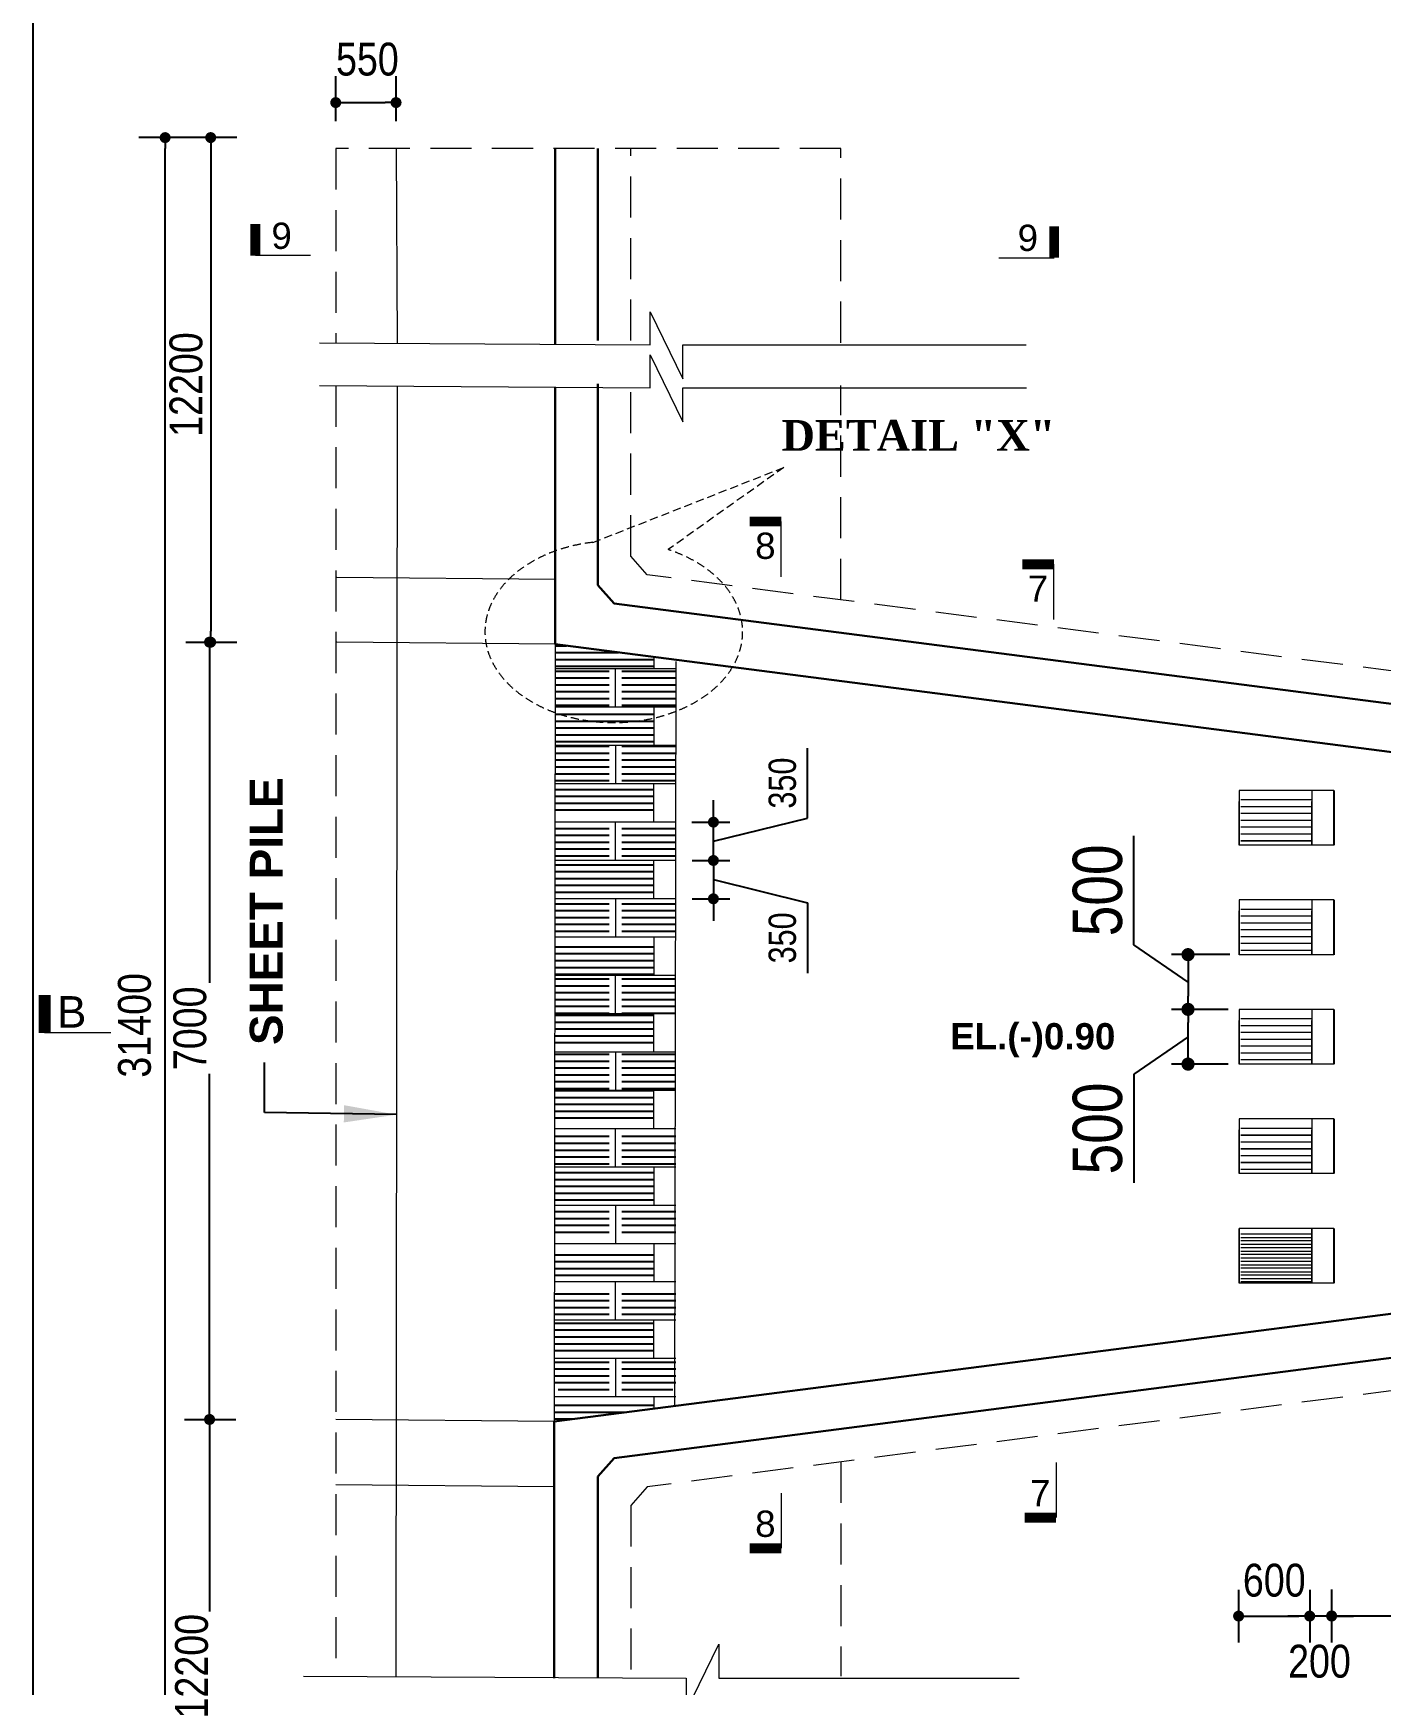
# Model space of a CAD drawing. Extents: x -358915 to 1258323, y -1667244 to -305611.
# Drawn here: x 553747 to 566064, y -1492203 to -1477114 of the extents above; entities that cross this region are included whole.
import ezdxf

# ---------------------------------------------------------------- set-up
doc = ezdxf.new("R2010")
doc.units = 0
doc.header["$LTSCALE"] = 300
doc.header["$MEASUREMENT"] = 0
for name, pattern in [('DASHED', [0.75, 0.5, -0.25]), ('DASHED2', [9.525, 6.35, -3.175]), ('HIDDEN', [0.375, 0.25, -0.125])]:
    doc.linetypes.add(name, pattern=pattern)
doc.layers.get('0').update_dxf_attribs({"linetype": 'CONTINUOUS'})
doc.layers.get('DEFPOINTS').update_dxf_attribs({"linetype": 'CONTINUOUS'})
for name, color, linetype, lineweight in [('Dim', 7, 'CONTINUOUS', 9), ('Dimension', 8, 'CONTINUOUS', 18), ('Grid Line_Outer', 7, 'CONTINUOUS', 5), ('line2', 3, 'CONTINUOUS', 30)]:
    doc.layers.add(name, color=color, linetype=linetype, lineweight=lineweight)
for name, color, linetype in [('DOTTED', 240, 'DASHED2'), ('HATCH-1', 8, 'CONTINUOUS'), ('LINE', 7, 'CONTINUOUS'), ('TEXT', 10, 'CONTINUOUS'), ('TXT', 7, 'CONTINUOUS')]:
    doc.layers.add(name, color=color, linetype=linetype)
doc.styles.add('1-2', font='arial.ttf')
doc.styles.add('Arial', font='arial.ttf')
doc.styles.add('DIM', font='isocp3.shx')
doc.styles.add('dimText', font='ARIALN.TTF')
doc.styles.add('SH-T2', font='arial.ttf', dxfattribs={"width": 0.8})
doc.linetypes.add('ZIGZAG', pattern='A,0.0001,-0.2,[131,ltypeshp.shx,S=0.2,R=0,X=-0.2,Y=0],-0.4,[131,ltypeshp.shx,S=0.2,R=180,X=0.2,Y=0],-0.2', length=0.8001)
doc.dimstyles.new('dim n_120', dxfattribs={"dimtxt": 240, "dimasz": 240, "dimexe": 240, "dimexo": 150, "dimgap": 100, "dimtad": 2, "dimdec": 0, "dimzin": 0, "dimdsep": 46, "dimtxsty": 'DIM', "dimcen": 350, "dimclrd": 5, "dimclre": 5, "dimclrt": 7, "dimadec": 0, "dimazin": 0, "dimtfac": 1, "dimtdec": 0, "dimtmove": 0, "dimatfit": 3, "dimfxl": 240, "dimfxlon": 1, "dimtolj": 1, "dimtzin": 0, "dimarcsym": 0})
doc.dimstyles.new('dim_240', dxfattribs={"dimtxt": 480, "dimasz": 480, "dimexe": 300, "dimexo": 200, "dimgap": 200, "dimtad": 1, "dimdec": 0, "dimzin": 0, "dimdsep": 46, "dimtxsty": 'DIM', "dimcen": 350, "dimclrd": 5, "dimclre": 5, "dimclrt": 7, "dimadec": 0, "dimazin": 0, "dimtfac": 1, "dimtdec": 0, "dimtmove": 0, "dimatfit": 3, "dimfxl": 20, "dimtolj": 1, "dimtzin": 0, "dimarcsym": 0})
pattern_1 = [(180, (228308.745, -1549085.66), (-1e-14, -62.5), [])]
pattern_2 = [(180, (228308.745, -1549066.66), (-1e-14, -62.5), [])]

# ---------------------------------------------------------------- blocks, each defined once
blk = doc.blocks.new('_Dot')
at = {"color": 0, "linetype": 'ByBlock', "lineweight": -2}
blk.add_line((-0.5, 0), (-1, 0), dxfattribs=at)
at = {"color": 0, "linetype": 'ByBlock', "const_width": 0.5}
blk.add_lwpolyline([(-0.25, 0, 1), (0.25, 0, 1)], format="xyb", close=True, dxfattribs=at)
blk = doc.blocks.new('*D666')
at = {"layer": 'DEFPOINTS', "color": 0, "ltscale": 50, "transparency": 16777216}
for p in [(556201, -1478069), (554992, -1482678), (555370, -1482678)]:
    blk.add_point(p, dxfattribs=at)
at = {"layer": 'Dim', "color": 5, "lineweight": -2, "ltscale": 50, "transparency": 16777216}
for p, q in [((555610, -1478069), (555130, -1478069)), ((555370, -1478169), (555370, -1482578)), ((555142, -1482678), (555610, -1482678))]:
    blk.add_line(p, q, dxfattribs=at)
at = {"layer": 'Dim', "color": 5, "lineweight": -2, "ltscale": 50, "transparency": 16777216, "xscale": 100, "yscale": 100, "zscale": 100}
for p, rotation in [((555370, -1478069), 90), ((555370, -1482678), 270)]:
    blk.add_blockref('_Dot', p, dxfattribs=dict(at, rotation=rotation))
at = {"layer": 'Dim', "color": 7, "ltscale": 50, "transparency": 16777216, "insert": (555146, -1480325), "char_height": 300, "attachment_point": 5, "rotation": 90, "style": 'dimText'}
blk.add_mtext('\\A1;12200', dxfattribs=at)
blk = doc.blocks.new('*D667')
at = {"layer": 'DEFPOINTS', "color": 0, "ltscale": 50, "transparency": 16777216}
for p in [(554992, -1482678, 0), (554981, -1489778), (555359, -1489778)]:
    blk.add_point(p, dxfattribs=at)
at = {"layer": 'Dim', "color": 5, "lineweight": -2, "ltscale": 50, "transparency": 16777216}
for p, q in [((555142, -1482678), (555599, -1482678)), ((555359, -1482778), (555359, -1485789)), ((555359, -1489678), (555359, -1486621)), ((555131, -1489778), (555599, -1489778))]:
    blk.add_line(p, q, dxfattribs=at)
at = {"layer": 'Dim', "color": 5, "lineweight": -2, "ltscale": 50, "transparency": 16777216, "xscale": 100, "yscale": 100, "zscale": 100}
for p, rotation in [((555359, -1482678), 90), ((555359, -1489778), 270)]:
    blk.add_blockref('_Dot', p, dxfattribs=dict(at, rotation=rotation))
at = {"layer": 'Dim', "color": 7, "ltscale": 50, "transparency": 16777216, "insert": (555181, -1486205), "char_height": 300, "attachment_point": 5, "rotation": 90, "style": 'dimText'}
blk.add_mtext('\\A1;7000', dxfattribs=at)
blk = doc.blocks.new('*D668')
at = {"layer": 'DEFPOINTS', "color": 0, "ltscale": 50, "transparency": 16777216}
for p in [(554954, -1478069), (555750, -1478069, 0), (557817, -1494307)]:
    blk.add_point(p, dxfattribs=at)
at = {"layer": 'Dim', "color": 5, "lineweight": -2, "ltscale": 50, "transparency": 16777216}
for p, q in [((555194, -1478069), (554714, -1478069)), ((554954, -1494207), (554954, -1478169)), ((555194, -1494307), (554714, -1494307))]:
    blk.add_line(p, q, dxfattribs=at)
at = {"layer": 'Dim', "color": 5, "lineweight": -2, "ltscale": 50, "transparency": 16777216, "xscale": 100, "yscale": 100, "zscale": 100}
for p, rotation in [((554954, -1478069), 90), ((554954, -1494307), 270)]:
    blk.add_blockref('_Dot', p, dxfattribs=dict(at, rotation=rotation))
at = {"layer": 'Dim', "color": 7, "ltscale": 50, "transparency": 16777216, "insert": (554675, -1486178), "char_height": 300, "attachment_point": 5, "rotation": 90, "style": 'dimText'}
blk.add_mtext('\\A1;31400', dxfattribs=at)
blk = doc.blocks.new('*D672')
at = {"layer": 'DEFPOINTS', "color": 0, "ltscale": 50, "transparency": 16777216}
for p in [(564763, -1491123), (565413, -1491123), (565413, -1491574)]:
    blk.add_point(p, dxfattribs=at)
at = {"layer": 'Dim', "color": 5, "lineweight": -2, "ltscale": 50, "transparency": 16777216}
for p, q in [((564763, -1491334), (564763, -1491814)), ((565413, -1491334), (565413, -1491814)), ((564863, -1491574), (565313, -1491574))]:
    blk.add_line(p, q, dxfattribs=at)
at = {"layer": 'Dim', "color": 5, "lineweight": -2, "ltscale": 50, "transparency": 16777216, "xscale": 100, "yscale": 100, "zscale": 100, "rotation": 180}
blk.add_blockref('_Dot', (564763, -1491574), dxfattribs=at)
at = {"layer": 'Dim', "color": 5, "lineweight": -2, "ltscale": 50, "transparency": 16777216, "xscale": 100, "yscale": 100, "zscale": 100}
blk.add_blockref('_Dot', (565413, -1491574), dxfattribs=at)
at = {"layer": 'Dim', "color": 7, "ltscale": 50, "transparency": 16777216, "insert": (565089, -1491248), "char_height": 300, "attachment_point": 5, "style": 'dimText'}
blk.add_mtext('\\A1;600', dxfattribs=at)
blk = doc.blocks.new('*D674')
at = {"layer": 'DEFPOINTS', "color": 0, "ltscale": 50, "transparency": 16777216}
for p in [(565613, -1490994), (568513, -1490956), (568513, -1491572)]:
    blk.add_point(p, dxfattribs=at)
at = {"layer": 'Dim', "color": 5, "lineweight": -2, "ltscale": 50, "transparency": 16777216}
for p, q in [((565613, -1491332), (565613, -1491812)), ((568513, -1491332), (568513, -1491812)), ((565713, -1491572), (568413, -1491572))]:
    blk.add_line(p, q, dxfattribs=at)
at = {"layer": 'Dim', "color": 5, "lineweight": -2, "ltscale": 50, "transparency": 16777216, "xscale": 100, "yscale": 100, "zscale": 100, "rotation": 180}
blk.add_blockref('_Dot', (565613, -1491572), dxfattribs=at)
at = {"layer": 'Dim', "color": 5, "lineweight": -2, "ltscale": 50, "transparency": 16777216, "xscale": 100, "yscale": 100, "zscale": 100}
blk.add_blockref('_Dot', (568513, -1491572), dxfattribs=at)
at = {"layer": 'Dim', "color": 7, "ltscale": 50, "transparency": 16777216, "insert": (567257, -1491319), "char_height": 300, "attachment_point": 5, "style": 'dimText'}
blk.add_mtext('\\A1;2900', dxfattribs=at)
blk = doc.blocks.new('*D675')
at = {"layer": 'DEFPOINTS', "color": 0, "ltscale": 50, "transparency": 16777216}
for p in [(565613, -1491032), (565413, -1491123), (565413, -1491574)]:
    blk.add_point(p, dxfattribs=at)
at = {"layer": 'Dim', "color": 5, "lineweight": -2, "ltscale": 50, "transparency": 16777216}
for p, q in [((565413, -1491334), (565413, -1491814)), ((565613, -1491334), (565613, -1491814)), ((565313, -1491574), (565213, -1491574)), ((565613, -1491574), (565413, -1491574)), ((565713, -1491574), (565813, -1491574))]:
    blk.add_line(p, q, dxfattribs=at)
at = {"layer": 'Dim', "color": 5, "lineweight": -2, "ltscale": 50, "transparency": 16777216, "xscale": 100, "yscale": 100, "zscale": 100}
blk.add_blockref('_Dot', (565413, -1491574), dxfattribs=at)
at = {"layer": 'Dim', "color": 5, "lineweight": -2, "ltscale": 50, "transparency": 16777216, "xscale": 100, "yscale": 100, "zscale": 100, "rotation": 180}
blk.add_blockref('_Dot', (565613, -1491574), dxfattribs=at)
at = {"layer": 'Dim', "color": 7, "ltscale": 50, "transparency": 16777216, "insert": (565502, -1491988), "char_height": 300, "attachment_point": 5, "style": 'dimText'}
blk.add_mtext('\\A1;200', dxfattribs=at)
blk = doc.blocks.new('SEX')
at = {"layer": 'Dim', "color": 6, "ltscale": 500}
blk.add_lwpolyline([(0, 0, 60, 60, 0), (191.8, 0, 0, 0, 0)], format="xyseb", dxfattribs=at)
blk.add_lwpolyline([(0, -336.6), (0, 0), (0, 0)], dxfattribs=at)
blk = doc.blocks.new('*D683')
at = {"layer": 'DEFPOINTS', "color": 0, "ltscale": 50, "transparency": 16777216}
for p in [(554981, -1489778), (555360, -1489778), (556191, -1494288)]:
    blk.add_point(p, dxfattribs=at)
at = {"layer": 'Dim', "color": 5, "lineweight": -2, "ltscale": 50, "transparency": 16777216}
for p, q in [((555131, -1489778), (555600, -1489778)), ((555360, -1489878), (555360, -1491531)), ((555360, -1494188), (555360, -1492532)), ((555600, -1494288), (555120, -1494288))]:
    blk.add_line(p, q, dxfattribs=at)
at = {"layer": 'Dim', "color": 5, "lineweight": -2, "ltscale": 50, "transparency": 16777216, "xscale": 100, "yscale": 100, "zscale": 100}
for p, rotation in [((555360, -1489778), 90), ((555360, -1494288), 270)]:
    blk.add_blockref('_Dot', p, dxfattribs=dict(at, rotation=rotation))
at = {"layer": 'Dim', "color": 7, "ltscale": 50, "transparency": 16777216, "insert": (555197, -1492032), "char_height": 300, "attachment_point": 5, "rotation": 90, "style": 'dimText'}
blk.add_mtext('\\A1;12200', dxfattribs=at)
blk = doc.blocks.new('*D685')
at = {"layer": 'DEFPOINTS', "color": 0, "ltscale": 50, "transparency": 16777216}
for p in [(557064, -1477749), (556513, -1478069, 0), (557064, -1478069, 0)]:
    blk.add_point(p, dxfattribs=at)
at = {"layer": 'Dim', "color": 5, "lineweight": -2, "ltscale": 50, "transparency": 16777216}
for p, q in [((556513, -1477919), (556513, -1477509)), ((557064, -1477919), (557064, -1477509)), ((556613, -1477749), (556964, -1477749))]:
    blk.add_line(p, q, dxfattribs=at)
at = {"layer": 'Dim', "color": 5, "lineweight": -2, "ltscale": 50, "transparency": 16777216, "xscale": 100, "yscale": 100, "zscale": 100, "rotation": 180}
blk.add_blockref('_Dot', (556513, -1477749), dxfattribs=at)
at = {"layer": 'Dim', "color": 5, "lineweight": -2, "ltscale": 50, "transparency": 16777216, "xscale": 100, "yscale": 100, "zscale": 100}
blk.add_blockref('_Dot', (557064, -1477749), dxfattribs=at)
at = {"layer": 'Dim', "color": 7, "ltscale": 50, "transparency": 16777216, "insert": (556802, -1477354), "char_height": 300, "attachment_point": 5, "style": 'dimText'}
blk.add_mtext('\\A1;550', dxfattribs=at)
blk = doc.blocks.new('*D689')
at = {"layer": 'DEFPOINTS', "color": 0, "transparency": 16777216}
for p in [(559667, -1484322), (559964, -1484322), (559670, -1484672)]:
    blk.add_point(p, dxfattribs=at)
at = {"layer": 'Dim', "color": 5, "lineweight": -2, "transparency": 16777216}
for p, q in [((560823, -1484286), (560823, -1483645)), ((559964, -1484222), (559964, -1484122)), ((559964, -1484497), (560823, -1484286)), ((559767, -1484322), (560114, -1484322)), ((559964, -1484672), (559964, -1484322)), ((559964, -1484672), (559964, -1484322)), ((559770, -1484672), (560114, -1484672)), ((559964, -1484772), (559964, -1484872))]:
    blk.add_line(p, q, dxfattribs=at)
at = {"layer": 'Dim', "color": 5, "lineweight": -2, "transparency": 16777216, "xscale": 100, "yscale": 100, "zscale": 100}
for p, rotation in [((559964, -1484322), 270), ((559964, -1484672), 90)]:
    blk.add_blockref('_Dot', p, dxfattribs=dict(at, rotation=rotation))
at = {"layer": 'Dim', "color": 7, "transparency": 16777216, "insert": (560595, -1483965), "char_height": 250, "attachment_point": 5, "rotation": 90, "style": 'SH-T2'}
blk.add_mtext('\\A1;350', dxfattribs=at)
blk = doc.blocks.new('*D694')
at = {"layer": 'DEFPOINTS', "color": 0, "transparency": 16777216}
for p in [(559670, -1484672), (559670, -1485022), (559964, -1485022)]:
    blk.add_point(p, dxfattribs=at)
at = {"layer": 'Dim', "color": 5, "lineweight": -2, "transparency": 16777216}
for p, q in [((559964, -1484572), (559964, -1484472)), ((559770, -1484672), (560114, -1484672)), ((559964, -1484672), (559964, -1485022)), ((559964, -1484672), (559964, -1485022)), ((559964, -1484847), (560823, -1485059)), ((559770, -1485022), (560114, -1485022)), ((560823, -1485059), (560823, -1485700)), ((559964, -1485122), (559964, -1485222))]:
    blk.add_line(p, q, dxfattribs=at)
at = {"layer": 'Dim', "color": 5, "lineweight": -2, "transparency": 16777216, "xscale": 100, "yscale": 100, "zscale": 100}
for p, rotation in [((559964, -1484672), 270), ((559964, -1485022), 90)]:
    blk.add_blockref('_Dot', p, dxfattribs=dict(at, rotation=rotation))
at = {"layer": 'Dim', "color": 7, "transparency": 16777216, "insert": (560595, -1485379), "char_height": 250, "attachment_point": 5, "rotation": 90, "style": 'SH-T2'}
blk.add_mtext('\\A1;350', dxfattribs=at)
blk = doc.blocks.new('*D1494')
at = {"layer": 'DEFPOINTS', "color": 0, "transparency": 16777216}
for p in [(564782, -1485532), (564301, -1486032), (564769, -1486032)]:
    blk.add_point(p, dxfattribs=at)
at = {"layer": 'Dim', "color": 5, "lineweight": -2, "transparency": 16777216}
for p, q in [((563806, -1485442), (563806, -1484448)), ((564301, -1485782), (563806, -1485442)), ((564682, -1485532), (564151, -1485532)), ((564301, -1485652), (564301, -1485912)), ((564669, -1486032), (564151, -1486032))]:
    blk.add_line(p, q, dxfattribs=at)
at = {"layer": 'Dim', "color": 5, "lineweight": -2, "transparency": 16777216, "xscale": 120, "yscale": 120, "zscale": 120}
for p, rotation in [((564301, -1485532), 90), ((564301, -1486032), 270)]:
    blk.add_blockref('_Dot', p, dxfattribs=dict(at, rotation=rotation))
at = {"layer": 'Dim', "color": 7, "transparency": 16777216, "insert": (563476, -1484945), "char_height": 450, "attachment_point": 5, "rotation": 90, "style": 'SH-T2'}
blk.add_mtext('\\A1;500', dxfattribs=at)
blk = doc.blocks.new('*D1492')
at = {"layer": 'DEFPOINTS', "color": 0, "transparency": 16777216}
for p in [(564301, -1486032), (564769, -1486032), (564769, -1486532)]:
    blk.add_point(p, dxfattribs=at)
at = {"layer": 'Dim', "color": 5, "lineweight": -2, "transparency": 16777216}
for p, q in [((564669, -1486032), (564151, -1486032)), ((564301, -1486412), (564301, -1486152)), ((564301, -1486282), (563806, -1486623)), ((564669, -1486532), (564151, -1486532)), ((563806, -1486623), (563806, -1487617))]:
    blk.add_line(p, q, dxfattribs=at)
at = {"layer": 'Dim', "color": 5, "lineweight": -2, "transparency": 16777216, "xscale": 120, "yscale": 120, "zscale": 120}
for p, rotation in [((564301, -1486032), 90), ((564301, -1486532), 270)]:
    blk.add_blockref('_Dot', p, dxfattribs=dict(at, rotation=rotation))
at = {"layer": 'Dim', "color": 7, "transparency": 16777216, "insert": (563476, -1487120), "char_height": 450, "attachment_point": 5, "rotation": 90, "style": 'SH-T2'}
blk.add_mtext('\\A1;500', dxfattribs=at)

msp = doc.modelspace()

# ---------------------------------------------------------------- hatches: boundary and pattern name
at = {"layer": 'Dimension', "lineweight": 13, "ltscale": 2}
h = msp.add_hatch(dxfattribs=at)
h.set_pattern_fill('ANSI31', color=14, scale=500, angle=135, style=0)
h.set_pattern_definition([(180, (401993.62, -29616.09), (-1e-14, -62.5), [])])
h.paths.add_polyline_path([(565431.2, -1484511.7), (564782.2, -1484511.7), (564782.2, -1484061.7), (565432.2, -1484061.7)])
h = msp.add_hatch(dxfattribs=at)
h.set_pattern_fill('ANSI31', color=14, scale=500, angle=135, style=0)
h.set_pattern_definition([(180, (401993.62, -30553.3), (-1e-14, -62.5), [])])
h.paths.add_polyline_path([(565431.2, -1484548.9), (564782.2, -1484548.9), (564782.2, -1484098.9), (565432.2, -1484098.9)])
h = msp.add_hatch(dxfattribs=at)
h.set_pattern_fill('ANSI31', color=14, scale=500, angle=135, style=0)
h.set_pattern_definition([(180, (401993.62, -31553.3), (-1e-14, -62.5), [])])
h.paths.add_polyline_path([(565431.2, -1485548.9), (564782.2, -1485548.9), (564782.2, -1485098.9), (565432.2, -1485098.9)])
h = msp.add_hatch(dxfattribs=at)
h.set_pattern_fill('ANSI31', color=14, scale=500, angle=135, style=0)
h.set_pattern_definition([(180, (401993.62, -31616.09), (-1e-14, -62.5), [])])
h.paths.add_polyline_path([(565431.2, -1486511.7), (564782.2, -1486511.7), (564782.2, -1486061.7), (565432.2, -1486061.7)])
h = msp.add_hatch(dxfattribs=at)
h.set_pattern_fill('ANSI31', color=14, scale=500, angle=135, style=0)
h.set_pattern_definition([(180, (401993.62, -32553.3), (-1e-14, -62.5), [])])
h.paths.add_polyline_path([(565431.2, -1486548.9), (564782.2, -1486548.9), (564782.2, -1486098.9), (565432.2, -1486098.9)])
h = msp.add_hatch(dxfattribs=at)
h.set_pattern_fill('ANSI31', color=14, scale=500, angle=135, style=0)
h.set_pattern_definition([(180, (401993.62, -31742.46), (-1e-14, -62.5), [])])
h.paths.add_polyline_path([(565431.2, -1487538.1), (564782.2, -1487538.1), (564782.2, -1487088.1), (565432.2, -1487088.1)])
h = msp.add_hatch(dxfattribs=at)
h.set_pattern_fill('ANSI31', color=14, scale=500, angle=135, style=0)
h.set_pattern_definition([(180, (401993.62, -33553.3), (-1e-14, -62.5), [])])
h.paths.add_polyline_path([(565431.2, -1487548.9), (564782.2, -1487548.9), (564782.2, -1487098.9), (565432.2, -1487098.9)])
h = msp.add_hatch(dxfattribs=at)
h.set_pattern_fill('ANSI31', color=14, scale=500, angle=135, style=0)
h.set_pattern_definition([(180, (401993.62, -31831.31), (-1e-14, -62.5), [])])
h.paths.add_polyline_path([(565431.2, -1488526.6), (564782.2, -1488526.6), (564782.2, -1488076.6), (565432.2, -1488076.6)])
h = msp.add_hatch(dxfattribs=at)
h.set_pattern_fill('ANSI31', color=14, scale=500, angle=135, style=0)
h.set_pattern_definition([(180, (401993.62, -34552.984), (-1e-14, -62.5), [])])
h.paths.add_polyline_path([(565431.2, -1488548.6), (564782.2, -1488548.6), (564782.2, -1488098.6), (565432.2, -1488098.6)])
at = {"layer": 'HATCH-1', "ltscale": 2}
h = msp.add_hatch(dxfattribs=at)
h.set_pattern_fill('ANSI31', color=14, scale=500, angle=135, style=0)
h.set_pattern_definition(pattern_1)
h.paths.add_polyline_path([(558519.4, -1482697.1), (558519.4, -1482622.1), (558519.3, -1482622.1), (558519.3, -1482922.1), (559419.3, -1482922.1), (559419.3, -1482815.7)])
h = msp.add_hatch(dxfattribs=at)
h.set_pattern_fill('ANSI31', color=14, scale=500, angle=135, style=0)
h.set_pattern_definition(pattern_2)
h.paths.add_polyline_path([(558519.3, -1483272.1), (559010, -1483272.1), (559010, -1482922.1), (558519.3, -1482922.1)])
h = msp.add_hatch(dxfattribs=at)
h.set_pattern_fill('ANSI31', color=14, scale=500, angle=135, style=0)
h.set_pattern_definition(pattern_2)
h.paths.add_polyline_path([(559619.3, -1483272.1), (559128.6, -1483272.1), (559128.6, -1482922.1), (559619.3, -1482922.1)])
h = msp.add_hatch(dxfattribs=at)
h.set_pattern_fill('ANSI31', color=14, scale=500, angle=135, style=0)
h.set_pattern_definition(pattern_1)
h.paths.add_polyline_path([(558519.3, -1483622.1), (558519.3, -1483322.1), (559419.3, -1483322.1), (559419.3, -1483622.1)])
h = msp.add_hatch(dxfattribs=at)
h.set_pattern_fill('ANSI31', color=14, scale=500, angle=135, style=0)
h.set_pattern_definition(pattern_2)
h.paths.add_polyline_path([(558519.3, -1483622.1), (559010, -1483622.1), (559010, -1483972.1), (558519.3, -1483972.1)])
h = msp.add_hatch(dxfattribs=at)
h.set_pattern_fill('ANSI31', color=14, scale=500, angle=135, style=0)
h.set_pattern_definition(pattern_2)
h.paths.add_polyline_path([(559619.3, -1483622.1), (559128.6, -1483622.1), (559128.6, -1483972.1), (559619.3, -1483972.1)])
h = msp.add_hatch(dxfattribs=at)
h.set_pattern_fill('ANSI31', color=14, scale=500, angle=135, style=0)
h.set_pattern_definition(pattern_1)
h.paths.add_polyline_path([(558519.3, -1483972.1), (558519.3, -1484272.1), (559419.3, -1484272.1), (559419.3, -1483972.1)])
h = msp.add_hatch(dxfattribs=at)
h.set_pattern_fill('ANSI31', color=14, scale=500, angle=135, style=0)
h.set_pattern_definition(pattern_2)
h.paths.add_polyline_path([(558519.3, -1484672.1), (559010, -1484672.1), (559010, -1484322.1), (558519.3, -1484322.1)])
h = msp.add_hatch(dxfattribs=at)
h.set_pattern_fill('ANSI31', color=14, scale=500, angle=135, style=0)
h.set_pattern_definition(pattern_2)
h.paths.add_polyline_path([(559619.3, -1484672.1), (559128.6, -1484672.1), (559128.6, -1484322.1), (559615.6, -1484322.1)])
h = msp.add_hatch(dxfattribs=at)
h.set_pattern_fill('ANSI31', color=14, scale=500, angle=135, style=0)
h.set_pattern_definition(pattern_1)
h.paths.add_polyline_path([(558519.3, -1484672.1), (558519.3, -1484972.1), (559419.3, -1484972.1), (559419.3, -1484672.1)])
h = msp.add_hatch(dxfattribs=at)
h.set_pattern_fill('ANSI31', color=14, scale=500, angle=135, style=0)
h.set_pattern_definition(pattern_2)
h.paths.add_polyline_path([(558519.3, -1485022.1), (559010, -1485022.1), (559010, -1485372.1), (558519.3, -1485372.1)])
h = msp.add_hatch(dxfattribs=at)
h.set_pattern_fill('ANSI31', color=14, scale=500, angle=135, style=0)
h.set_pattern_definition(pattern_2)
h.paths.add_polyline_path([(559619.3, -1485022.1), (559128.6, -1485022.1), (559128.6, -1485372.1), (559615.6, -1485372.1)])
h = msp.add_hatch(dxfattribs=at)
h.set_pattern_fill('ANSI31', color=14, scale=500, angle=135, style=0)
h.set_pattern_definition(pattern_1)
h.paths.add_polyline_path([(558519.3, -1485722.1), (558519.3, -1485422.1), (559419.3, -1485422.1), (559419.3, -1485722.1)])
h = msp.add_hatch(dxfattribs=at)
h.set_pattern_fill('ANSI31', color=14, scale=500, angle=135, style=0)
h.set_pattern_definition(pattern_2)
h.paths.add_polyline_path([(558519.3, -1486072.1), (559010, -1486072.1), (559010, -1485722.1), (558519.3, -1485722.1)])
h = msp.add_hatch(dxfattribs=at)
h.set_pattern_fill('ANSI31', color=14, scale=500, angle=135, style=0)
h.set_pattern_definition(pattern_2)
h.paths.add_polyline_path([(559619.3, -1486072.1), (559128.6, -1486072.1), (559128.6, -1485722.1), (559619.3, -1485722.1)])
h = msp.add_hatch(dxfattribs=at)
h.set_pattern_fill('ANSI31', color=14, scale=500, angle=135, style=0)
h.set_pattern_definition(pattern_1)
h.paths.add_polyline_path([(558519.3, -1486072.1), (558519.3, -1486372.1), (559419.3, -1486372.1), (559419.3, -1486072.1)])
h = msp.add_hatch(dxfattribs=at)
h.set_pattern_fill('ANSI31', color=14, scale=500, angle=135, style=0)
h.set_pattern_definition(pattern_2)
h.paths.add_polyline_path([(558519.3, -1486422.1), (559010, -1486422.1), (559010, -1486772.1), (558519.3, -1486772.1)])
h = msp.add_hatch(dxfattribs=at)
h.set_pattern_fill('ANSI31', color=14, scale=500, angle=135, style=0)
h.set_pattern_definition(pattern_2)
h.paths.add_polyline_path([(559614, -1486422.1), (559128.6, -1486422.1), (559128.6, -1486772.1), (559613.4, -1486772.1)])
h = msp.add_hatch(dxfattribs=at)
h.set_pattern_fill('ANSI31', color=14, scale=500, angle=135, style=0)
h.set_pattern_definition(pattern_1)
h.paths.add_polyline_path([(558519.3, -1486772.1), (558519.3, -1487072.1), (559419.3, -1487072.1), (559419.3, -1486772.1)])
h = msp.add_hatch(dxfattribs=at)
h.set_pattern_fill('ANSI31', color=14, scale=500, angle=135, style=0)
h.set_pattern_definition(pattern_2)
h.paths.add_polyline_path([(558519.3, -1487472.1), (559010, -1487472.1), (559010, -1487172.1), (558519.3, -1487191.1)])
h = msp.add_hatch(dxfattribs=at)
h.set_pattern_fill('ANSI31', color=14, scale=500, angle=135, style=0)
h.set_pattern_definition(pattern_2)
h.paths.add_polyline_path([(559619.3, -1487472.1), (559128.6, -1487472.1), (559128.6, -1487172.1), (559619.3, -1487191.1)])
h = msp.add_hatch(dxfattribs=at)
h.set_pattern_fill('ANSI31', color=14, scale=500, angle=135, style=0)
h.set_pattern_definition(pattern_1)
h.paths.add_polyline_path([(558519.3, -1487822.1), (558519.3, -1487522.1), (559419.3, -1487522.1), (559419.3, -1487822.1)])
h = msp.add_hatch(dxfattribs=at)
h.set_pattern_fill('ANSI31', color=14, scale=500, angle=135, style=0)
h.set_pattern_definition(pattern_2)
h.paths.add_polyline_path([(558519.3, -1487822.1), (559010, -1487822.1), (559010, -1488122.1), (558519.3, -1488103.1)])
h = msp.add_hatch(dxfattribs=at)
h.set_pattern_fill('ANSI31', color=14, scale=500, angle=135, style=0)
h.set_pattern_definition(pattern_2)
h.paths.add_polyline_path([(559619.3, -1487822.1), (559128.6, -1487822.1), (559128.6, -1488122.1), (559619.3, -1488103.1)])
h = msp.add_hatch(dxfattribs=at)
h.set_pattern_fill('ANSI31', color=14, scale=500, angle=135, style=0)
h.set_pattern_definition(pattern_1)
h.paths.add_polyline_path([(558519.3, -1488522.1), (558519.3, -1488222.1), (559419.3, -1488222.1), (559419.3, -1488522.1)])
h = msp.add_hatch(dxfattribs=at)
h.set_pattern_fill('ANSI31', color=14, scale=500, angle=135, style=0)
h.set_pattern_definition(pattern_2)
h.paths.add_polyline_path([(558519.3, -1488872.1), (559010, -1488872.1), (559010, -1488572.1), (558519.3, -1488591.1)])
h = msp.add_hatch(dxfattribs=at)
h.set_pattern_fill('ANSI31', color=14, scale=500, angle=135, style=0)
h.set_pattern_definition(pattern_2)
h.paths.add_polyline_path([(559619.3, -1488872.1), (559128.6, -1488872.1), (559128.6, -1488572.1), (559619.3, -1488591.1)])
h = msp.add_hatch(dxfattribs=at)
h.set_pattern_fill('ANSI31', color=14, scale=500, angle=135, style=0)
h.set_pattern_definition(pattern_1)
h.paths.add_polyline_path([(558519.3, -1488872.1), (558519.3, -1489172.1), (559419.3, -1489172.1), (559419.3, -1488872.1)])
h = msp.add_hatch(dxfattribs=at)
h.set_pattern_fill('ANSI31', color=14, scale=500, angle=135, style=0)
h.set_pattern_definition(pattern_2)
h.paths.add_polyline_path([(558519.3, -1489222.1), (559010, -1489222.1), (559010, -1489522.1), (558519.3, -1489503.1)])
h = msp.add_hatch(dxfattribs=at)
h.set_pattern_fill('ANSI31', color=14, scale=500, angle=135, style=0)
h.set_pattern_definition(pattern_2)
h.paths.add_polyline_path([(559619.3, -1489222.1), (559128.6, -1489222.1), (559128.6, -1489522.1), (559619.3, -1489503.1)])
h = msp.add_hatch(dxfattribs=at)
h.set_pattern_fill('ANSI31', color=14, scale=500, angle=135, style=0)
h.set_pattern_definition(pattern_1)
h.paths.add_polyline_path([(558519.3, -1489796.1), (559419.3, -1489677.6), (559419.3, -1489622.1), (558519.3, -1489622.1)])

# ---------------------------------------------------------------- linework, layer by layer
at = {"layer": 'Dim', "ltscale": 50, "elevation": 0}
for points in [[(556364.4, -1479942.9), (559385.3, -1479962), (559385.3, -1479661.8), (559685.3, -1480273.1), (559685.3, -1479962), (562822, -1479962)], [(556219.6, -1492121.8), (559714.4, -1492140.9), (559714.4, -1492441.2), (560014.4, -1491829.9), (560014.4, -1492140.9), (562758.7, -1492140.9)]]:
    msp.add_lwpolyline(points, dxfattribs=at)
at = {"layer": 'Dim', "elevation": 0}
msp.add_lwpolyline([(556364.4, -1480334.5), (559385.3, -1480353.7), (559385.3, -1480053.4), (559685.3, -1480664.7), (559685.3, -1480353.7), (562825.9, -1480355.4)], dxfattribs=at)
at = {"layer": 'Dim', "color": 7, "linetype": 'DASHED', "ltscale": 0.5, "elevation": 0}
msp.add_lwpolyline([(558862.9, -1481766.3), (560607.6, -1481081.4), (559549.8, -1481832)], dxfattribs=at)
at = {"layer": 'Dim', "color": 7, "linetype": 'DASHED', "ltscale": 0.5}
msp.add_ellipse((559053.6, -1482583.4, 0), major_axis=(-1177.4, 0), ratio=0.7037483, start_param=4.8751277, end_param=10.5605617, dxfattribs=at)
at = {"layer": 'Dimension', "color": 0, "lineweight": 13, "ltscale": 2}
for p, q in [((558519.4, -1482697.1, 0), (556523.8, -1482678, 0)), ((558519.4, -1482697.1, 0), (558509.1, -1489797.4, 0)), ((559619.4, -1482853.1, 0), (559609.1, -1489652.6, 0)), ((565632.2, -1484032.4, 0), (564768.9, -1484032.4, 0)), ((564768.9, -1484032.4, 0), (564768.9, -1484532.4, 0)), ((564768.9, -1484532.4, 0), (564768.9, -1484132.4, 0)), ((565632.2, -1484032.4, 0), (564782.2, -1484032.4, 0)), ((565431.2, -1484032.4, 0), (565431.2, -1484532.4, 0)), ((565431.2, -1484532.4, 0), (565431.2, -1484132.4, 0)), ((565632.2, -1484032.4, 0), (565632.2, -1484532.4, 0)), ((565632.2, -1484532.4, 0), (565632.2, -1484132.4, 0)), ((565632.2, -1484532.4, 0), (564768.9, -1484532.4, 0)), ((565632.2, -1484532.4, 0), (564782.2, -1484532.4, 0)), ((565632.2, -1485032.4, 0), (564768.9, -1485032.4, 0)), ((564768.9, -1485032.4, 0), (564768.9, -1485532.4, 0)), ((565431.2, -1485032.4, 0), (565431.2, -1485532.4, 0)), ((565632.2, -1485032.4, 0), (565632.2, -1485532.4, 0)), ((564768.9, -1485532.4, 0), (564768.9, -1485132.4, 0)), ((565431.2, -1485532.4, 0), (565431.2, -1485132.4, 0)), ((565632.2, -1485532.4, 0), (565632.2, -1485132.4, 0)), ((565632.2, -1485532.4, 0), (564768.9, -1485532.4, 0)), ((565632.2, -1485532.4, 0), (564782.2, -1485532.4, 0)), ((565632.2, -1486032.4, 0), (564768.9, -1486032.4, 0)), ((564768.9, -1486032.4, 0), (564768.9, -1486532.4, 0)), ((565632.2, -1486032.4, 0), (564782.2, -1486032.4, 0)), ((565431.2, -1486032.4, 0), (565431.2, -1486532.4, 0)), ((565632.2, -1486032.4, 0), (565632.2, -1486532.4, 0)), ((564768.9, -1486532.4, 0), (564768.9, -1486132.4, 0)), ((565431.2, -1486532.4, 0), (565431.2, -1486132.4, 0)), ((565632.2, -1486532.4, 0), (565632.2, -1486132.4, 0)), ((565632.2, -1486532.4, 0), (564768.9, -1486532.4, 0)), ((565632.2, -1486532.4, 0), (564782.2, -1486532.4, 0)), ((564768.9, -1487032.4, 0), (564768.9, -1487482.4, 0)), ((565632.2, -1487032.4, 0), (564768.9, -1487032.4, 0)), ((564768.9, -1487032.4, 0), (564768.9, -1487532.4, 0)), ((564768.9, -1487532.4, 0), (564768.9, -1487132.4, 0)), ((565632.2, -1487032.4, 0), (564782.2, -1487032.4, 0)), ((565632.2, -1487032.4, 0), (564782.2, -1487032.4, 0)), ((565431.2, -1487032.4, 0), (565431.2, -1487482.4, 0)), ((565431.2, -1487032.4, 0), (565431.2, -1487532.4, 0)), ((565431.2, -1487532.4, 0), (565431.2, -1487132.4, 0)), ((565632.2, -1487032.4, 0), (565632.2, -1487482.4, 0)), ((565632.2, -1487032.4, 0), (565632.2, -1487532.4, 0)), ((565632.2, -1487532.4, 0), (565632.2, -1487132.4, 0)), ((565632.2, -1487532.4, 0), (564768.9, -1487532.4, 0)), ((565632.2, -1487532.4, 0), (564782.2, -1487532.4, 0)), ((564768.9, -1488482.1, 0), (564768.9, -1488032.1, 0)), ((564768.9, -1488032.1, 0), (564768.9, -1488482.1, 0)), ((564768.9, -1488032.1, 0), (564768.9, -1488532.1, 0)), ((565632.2, -1488032.1, 0), (564768.9, -1488032.1, 0)), ((564768.9, -1488032.1, 0), (564768.9, -1488532.1, 0)), ((565632.2, -1488032.1, 0), (564782.2, -1488032.1, 0)), ((565632.2, -1488032.1, 0), (564782.2, -1488032.1, 0)), ((565632.2, -1488032.1, 0), (564782.2, -1488032.1, 0)), ((565431.2, -1488482.1, 0), (565431.2, -1488032.1, 0)), ((565431.2, -1488032.1, 0), (565431.2, -1488482.1, 0)), ((565431.2, -1488032.1, 0), (565431.2, -1488532.1, 0)), ((565632.2, -1488482.1, 0), (565632.2, -1488032.1, 0)), ((565632.2, -1488032.1, 0), (565632.2, -1488482.1, 0)), ((565632.2, -1488032.1, 0), (565632.2, -1488532.1, 0)), ((564768.9, -1488532.1, 0), (564768.9, -1488132.1, 0)), ((565431.2, -1488532.1, 0), (565431.2, -1488132.1, 0)), ((565632.2, -1488532.1, 0), (565632.2, -1488132.1, 0)), ((565632.2, -1488532.1, 0), (564768.9, -1488532.1, 0)), ((565632.2, -1488532.1, 0), (564782.2, -1488532.1, 0)), ((558509.1, -1489797.4, 0), (556513.5, -1489778.3, 0))]:
    msp.add_line(p, q, dxfattribs=at)
at = {"layer": 'Dimension', "color": 8, "lineweight": 13, "ltscale": 2}
for p, q in [((559619.3, -1482922.1, 0), (558519.3, -1482922.1, 0)), ((559069.3, -1483272.1, 0), (559069.3, -1482922.1, 0)), ((559419.3, -1482815.7, 0), (559419.3, -1482922.1, 0)), ((559619.3, -1483272.1, 0), (558519.3, -1483272.1, 0)), ((559419.3, -1483272.1, 0), (559419.3, -1483622.1, 0)), ((559619.3, -1483622.1, 0), (558519.3, -1483622.1, 0)), ((559069.3, -1483622.1, 0), (559069.3, -1483972.1, 0)), ((559619.3, -1483972.1, 0), (558519.3, -1483972.1, 0)), ((559419.3, -1484322.1, 0), (559419.3, -1483972.1, 0)), ((559619.3, -1484322.1, 0), (558519.3, -1484322.1, 0)), ((559069.3, -1484672.1, 0), (559069.3, -1484322.1, 0)), ((559619.3, -1484672.1, 0), (558519.3, -1484672.1, 0)), ((559419.3, -1485022.1, 0), (559419.3, -1484672.1, 0)), ((559619.3, -1485022.1, 0), (558519.3, -1485022.1, 0)), ((559069.3, -1485022.1, 0), (559069.3, -1485372.1, 0)), ((559619.3, -1485372.1, 0), (558519.3, -1485372.1, 0)), ((559419.3, -1485372.1, 0), (559419.3, -1485722.1, 0)), ((559619.3, -1485722.1, 0), (558519.3, -1485722.1, 0)), ((559069.3, -1486072.1, 0), (559069.3, -1485722.1, 0)), ((559619.3, -1486072.1, 0), (558519.3, -1486072.1, 0)), ((559419.3, -1486422.1, 0), (559419.3, -1486072.1, 0)), ((559619.3, -1486422.1, 0), (558519.3, -1486422.1, 0)), ((559069.3, -1486422.1, 0), (559069.3, -1486772.1, 0)), ((559619.3, -1486772.1, 0), (558519.3, -1486772.1, 0)), ((559419.3, -1487122.1, 0), (559419.3, -1486772.1, 0)), ((559619.3, -1487122.1, 0), (558519.3, -1487122.1, 0)), ((559069.3, -1487472.1, 0), (559069.3, -1487122.1, 0)), ((559619.3, -1487472.1, 0), (558519.3, -1487472.1, 0)), ((559419.3, -1487472.1, 0), (559419.3, -1487822.1, 0)), ((559619.3, -1487822.1, 0), (558519.3, -1487822.1, 0)), ((559069.3, -1487822.1, 0), (559069.3, -1488172.1, 0)), ((559619.3, -1488172.1, 0), (558519.3, -1488172.1, 0)), ((559419.3, -1488172.1, 0), (559419.3, -1488522.1, 0)), ((559619.3, -1488522.1, 0), (558519.3, -1488522.1, 0)), ((559069.3, -1488872.1, 0), (559069.3, -1488522.1, 0)), ((559619.3, -1488872.1, 0), (558519.3, -1488872.1, 0)), ((559419.3, -1489222.1, 0), (559419.3, -1488872.1, 0)), ((559619.3, -1489222.1, 0), (558519.3, -1489222.1, 0)), ((559069.3, -1489222.1, 0), (559069.3, -1489572.1, 0)), ((559619.3, -1489572.1, 0), (558519.3, -1489572.1, 0)), ((559419.3, -1489572.1, 0), (559419.3, -1489677.6, 0))]:
    msp.add_line(p, q, dxfattribs=at)
at = {"layer": 'Dimension', "color": 0, "lineweight": 30, "ltscale": 2, "elevation": 0}
for points in [[(558519.4, -1479962), (558519.4, -1478168.8)], [(558909.1, -1479923.8), (558909.1, -1478168.8)], [(571712.6, -1484397.2), (558519.4, -1482697.1), (558519.4, -1480353.7)], [(571762.6, -1484359.1), (571762.6, -1483659), (572232.6, -1483659), (572232.6, -1483259), (571270.7, -1483259), (570262.6, -1483771), (559057.8, -1482325.8), (558909.1, -1482156.1), (558909.1, -1480318.7)], [(571712.6, -1488097.2), (558509.1, -1489797.4), (558509.1, -1492140.9)], [(571762.6, -1488097.2), (571762.6, -1488797.3), (572232.6, -1488797.3), (572232.6, -1489197.3), (571270.7, -1489197.3), (570262.6, -1488685.3), (559057.8, -1490130.5), (558909.1, -1490300.2), (558909.1, -1492137.6)]]:
    msp.add_lwpolyline(points, dxfattribs=at)
at = {"layer": 'DOTTED', "color": 0, "linetype": 'HIDDEN', "lineweight": 20, "ltscale": 5, "elevation": 0}
for points in [[(556513.4, -1478168.8), (556513.4, -1479942.9)], [(561128.2, -1478168.8), (556513.4, -1478168.8)], [(559209.1, -1479923.8), (559209.1, -1478168.8)], [(561128.2, -1479942.2), (561128.2, -1478168.8)], [(556513.4, -1480334.5), (556513.5, -1492121.8)], [(570735.1, -1483531), (559357.8, -1482062.9), (559209.1, -1481893.2), (559209.1, -1480318.7)], [(561128.2, -1482291.4), (561128.2, -1480333.8)], [(570735.1, -1488925.3), (559357.8, -1490393.4), (559209.1, -1490563.1), (559209.1, -1492137.6)], [(561128.2, -1490165), (561128.2, -1492122.5)]]:
    msp.add_lwpolyline(points, dxfattribs=at)
at = {"layer": 'DOTTED', "linetype": 'ZIGZAG', "lineweight": 20, "ltscale": 2, "elevation": 0}
for points in [[(557063.6, -1478168.8), (557073.6, -1479946.9)], [(557073.6, -1480342.3), (557063.2, -1492129.6)]]:
    msp.add_lwpolyline(points, dxfattribs=at)
at = {"layer": 'Grid Line_Outer', "ltscale": 2, "elevation": 0}
for points in [[(556523.8, -1482084.6), (558519.4, -1482103.7)], [(556513.5, -1490371.7), (558509.1, -1490390.9)]]:
    msp.add_lwpolyline(points, dxfattribs=at)
at = {"layer": 'LINE', "color": 3, "ltscale": 0.5}
for p, q in [((565632.2, -1484032.4, 0), (565632.2, -1484532.4, 0)), ((565632.2, -1485032.4, 0), (565632.2, -1485532.4, 0)), ((565632.2, -1485032.4, 0), (565632.2, -1485532.4, 0)), ((565632.2, -1486032.4, 0), (565632.2, -1486532.4, 0)), ((565632.2, -1487032.4, 0), (565632.2, -1487532.4, 0)), ((565632.2, -1488032.1, 0), (565632.2, -1488532.1, 0))]:
    msp.add_line(p, q, dxfattribs=at)
at = {"layer": 'LINE'}
msp.add_lwpolyline([(604632.6, -1500594.3), (553746.6, -1500594.3), (553746.6, -1464610.7), (604632.6, -1464610.7)], close=True, dxfattribs=at)

# ---------------------------------------------------------------- block references
at = {"layer": 'Dim', "color": 6}
for p, xscale, yscale, zscale, rotation in [((555778.2, -1479147.3, 0), 1.5, 1.5, 1.5, 90), ((563077.2, -1479166.4), -1.5, 1.5, 1.5, 270), ((553852.9, -1486246.9, 0), 1.800000000046566, 1.800000000046566, 1.8, 90), ((563094.9, -1490674.8, 0), 1.5, 1.5, 1.5, 180), ((560583.7, -1490954.7, 0), 1.5, 1.5, 1.5, 180)]:
    msp.add_blockref('SEX', p, dxfattribs=dict(at, xscale=xscale, yscale=yscale, zscale=zscale, rotation=rotation))
at = {"layer": 'Dim', "color": 6, "xscale": -1.5, "yscale": 1.5, "zscale": 1.5}
for p in [(560583.7, -1481576.3, 0), (563075.2, -1481966.1, 0)]:
    msp.add_blockref('SEX', p, dxfattribs=at)

# ---------------------------------------------------------------- texts
at = {"layer": 'Dim', "color": 7, "insert": (560586.7, -1480649, 0), "char_height": 280, "width": 3352.045, "attachment_point": 1, "style": 'Arial'}
msp.add_mtext('{\\fTimes New Roman|b1|i0|c0|p18;\\C6;DETAIL "X"}', dxfattribs=at)
at = {"layer": 'Dimension', "color": 0, "lineweight": 13, "ltscale": 2, "insert": (555879.8, -1485135.2, 0), "char_height": 300, "width": 3609.204, "attachment_point": 5, "rotation": 90, "style": '1-2'}
msp.add_mtext('{\\fArial|b1|i0|c0|p34;SHEET PILE}', dxfattribs=at)
at = {"layer": 'TEXT', "color": 6, "insert": (563637, -1486313.8, 0), "char_height": 240, "width": 1504.163, "attachment_point": 6, "style": 'Arial'}
msp.add_mtext('{\\fArial|b1|i0|c0|p34;EL.(-)0.90}', dxfattribs=at)
at = {"layer": 'TXT', "char_height": 240, "attachment_point": 5, "style": 'Arial'}
for s, insert, width in [('9', (556018.2, -1478967.3, 0), 216.811), ('9', (562837.2, -1478986.4), 361.783), ('7', (562950, -1490452.1, 0), 246.455)]:
    msp.add_mtext(s, dxfattribs=dict(at, insert=insert, width=width))
at = {"layer": 'TXT', "attachment_point": 5, "style": 'Arial'}
for s, insert, char_height in [('8', (560438.7, -1481799, 0), 240), ('7', (562930.2, -1482188.9, 0), 240), ('B', (554100.2, -1486055, 0), 288), ('8', (560438.7, -1490732, 0), 240)]:
    msp.add_mtext(s, dxfattribs=dict(at, insert=insert, char_height=char_height))

# ---------------------------------------------------------------- dimensions: what is measured, and where the dimension line sits
at = {"layer": 'Dim', "ltscale": 50}
dim = msp.add_linear_dim(base=(557063.6, -1477748.8, 0), p1=(556513.4, -1478068.7, 0), p2=(557063.6, -1478068.7, 0), dimstyle='dim n_120', override={"dimtxt": 300, "dimasz": 100, "dimtxsty": 'dimText', "dimblk1": 'Dot', "dimblk2": 'Dot', "dimsah": 1, "dimtmove": 2}, dxfattribs=at)
dim.commit()
dim.dimension.update_dxf_attribs({"geometry": '*D685', "text_midpoint": (556801.9, -1477353.6, 0), "dimtype": 160})
for base, p1, p2, angle, text, override, picture, middle in [((554954.2, -1478068.7, 0), (557817.4, -1494306.7, 0), (555750.1, -1478068.7, 0), 90, '31400', {"dimtxt": 300, "dimasz": 100, "dimgap": 50, "dimtxsty": 'dimText', "dimblk1": 'Dot', "dimblk2": 'Dot', "dimsah": 1, "dimtmove": 2}, '*D668', (554674.7, -1486178, 0)), ((555370, -1482678, 0), (556201.1, -1478068.7, 0), (554991.6, -1482678, 0), 90, '12200', {"dimtxt": 300, "dimasz": 100, "dimgap": 50, "dimtxsty": 'dimText', "dimblk1": 'Dot', "dimblk2": 'Dot', "dimsah": 1, "dimtmove": 2}, '*D666', (555146.3, -1480324.7, 0)), ((555359.3, -1489778.3, 0), (554991.6, -1482678, 0), (554981.3, -1489778.3, 0), 90, '7000', {"dimtxt": 300, "dimasz": 100, "dimgap": 50, "dimtxsty": 'dimText', "dimblk1": 'Dot', "dimblk2": 'Dot', "dimsah": 1, "dimtmove": 2}, '*D667', (555181.5, -1486204.8, 0)), ((555359.7, -1489778.3, 0), (556190.8, -1494287.5, 0), (554981.3, -1489778.3, 0), 270, '12200', {"dimtxt": 300, "dimasz": 100, "dimgap": 50, "dimtxsty": 'dimText', "dimblk1": 'Dot', "dimblk2": 'Dot', "dimsah": 1, "dimtmove": 2}, '*D683', (555196.5, -1492031.5, 0)), ((565412.9, -1491573.9, 0), (564762.9, -1491123.2, 0), (565412.9, -1491123.2, 0), 180, '600', {"dimtxt": 300, "dimasz": 100, "dimtxsty": 'dimText', "dimblk1": 'Dot', "dimblk2": 'Dot', "dimsah": 1, "dimtmove": 2}, '*D672', (565089.5, -1491248.4, 0))]:
    dim = msp.add_linear_dim(base=base, p1=p1, p2=p2, angle=angle, text=text, dimstyle='dim n_120', override=override, dxfattribs=at)
    dim.commit()
    dim.dimension.update_dxf_attribs({"geometry": picture, "text_midpoint": middle, "dimtype": 160})
at = {"layer": 'Dim', "color": 1}
for base, p1, p2, angle, override, picture, middle in [((559964.4, -1484322.1, 0), (559670, -1484672.1, 0), (559667.2, -1484322.1, 0), 90, {"dimtxt": 250, "dimasz": 100, "dimexe": 150, "dimexo": 100, "dimgap": 100, "dimtxsty": 'SH-T2', "dimblk1": 'Dot', "dimblk2": 'Dot', "dimsah": 1, "dimtmove": 1}, '*D689', (560823.1, -1484185.6, 0)), ((564301, -1486032.4, 0), (564782.2, -1485532.4, 0), (564768.9, -1486032.4, 0), 90, {"dimtxt": 450, "dimasz": 120, "dimexe": 150, "dimexo": 100, "dimgap": 100, "dimtxsty": 'SH-T2', "dimblk1": 'Dot', "dimblk2": 'Dot', "dimsah": 1, "dimtmove": 1}, '*D1494', (563805.8, -1485341.9, 0)), ((559964.4, -1485022.1, 0), (559670, -1484672.1, 0), (559670, -1485022.1, 0), 270, {"dimtxt": 250, "dimasz": 100, "dimexe": 150, "dimexo": 100, "dimgap": 100, "dimtxsty": 'SH-T2', "dimblk1": 'Dot', "dimblk2": 'Dot', "dimsah": 1, "dimtmove": 1}, '*D694', (560823.1, -1485158.7, 0)), ((564301, -1486032.4, 0), (564768.9, -1486532.4, 0), (564768.9, -1486032.4, 0), 270, {"dimtxt": 450, "dimasz": 120, "dimexe": 150, "dimexo": 100, "dimgap": 100, "dimtxsty": 'SH-T2', "dimblk1": 'Dot', "dimblk2": 'Dot', "dimsah": 1, "dimtmove": 1}, '*D1492', (563805.8, -1486722.9, 0))]:
    dim = msp.add_linear_dim(base=base, p1=p1, p2=p2, angle=angle, dimstyle='dim_240', override=override, dxfattribs=at)
    dim.commit()
    dim.dimension.update_dxf_attribs({"geometry": picture, "text_midpoint": middle, "dimtype": 160})
at = {"layer": 'Dim', "ltscale": 50}
for base, p1, p2, override, picture, middle in [((565412.9, -1491573.9, 0), (565612.9, -1491032.4, 0), (565412.9, -1491123.2, 0), {"dimtxt": 300, "dimasz": 100, "dimtxsty": 'dimText', "dimblk1": 'Dot', "dimblk2": 'Dot', "dimsah": 1, "dimtmove": 2}, '*D675', (565502.3, -1491987.6, 0)), ((568512.9, -1491572, 0), (565612.9, -1490994.4, 0), (568512.9, -1490955.9, 0), {"dimtxt": 300, "dimasz": 100, "dimgap": 50, "dimtxsty": 'dimText', "dimblk1": 'Dot', "dimblk2": 'Dot', "dimsah": 1, "dimtmove": 2}, '*D674', (567257, -1491319, 0))]:
    dim = msp.add_linear_dim(base=base, p1=p1, p2=p2, angle=180, dimstyle='dim n_120', override=override, dxfattribs=at)
    dim.commit()
    dim.dimension.update_dxf_attribs({"geometry": picture, "text_midpoint": middle, "dimtype": 160})

# ---------------------------------------------------------------- leaders
at = {"layer": 'line2', "color": 1}
msp.add_leader([(557067.7, -1486993.5, 0), (555862.7, -1486974.8, 0), (555862.7, -1486517.5, 0)], dimstyle='dim_240', override={"dimgap": 200, "dimtad": 0}, dxfattribs=at)

doc.saveas('drawing.dxf')
